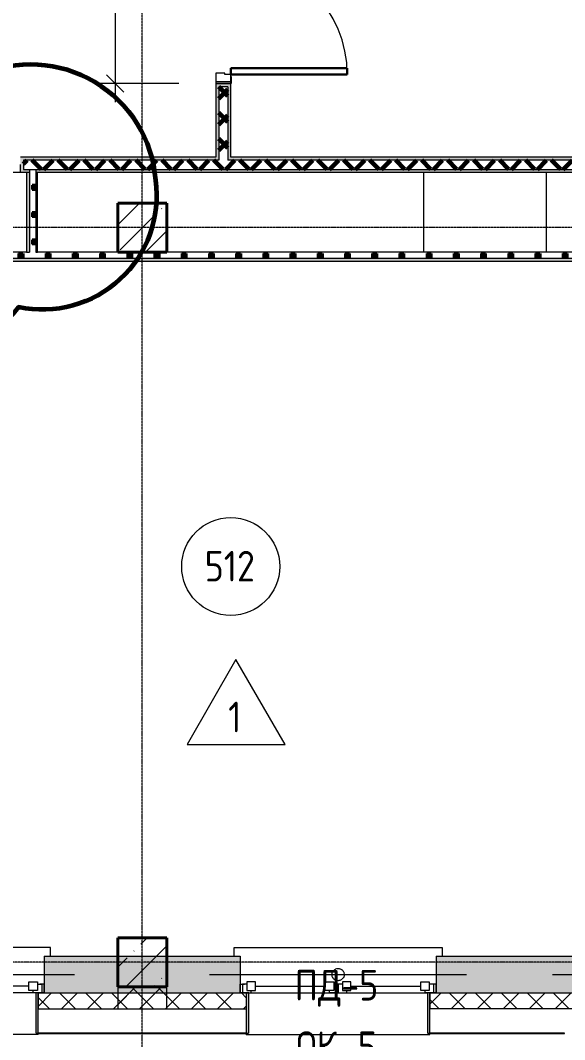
# Model space of a CAD drawing. Header units: millimetres. Extents: x -60946 to 138510, y -262288 to 24501.
# Drawn here: x 32814 to 37259, y -257940 to -249617 of the extents above; entities that cross this region are included whole.
import ezdxf

# ---------------------------------------------------------------- set-up
doc = ezdxf.new("R2010")
doc.units = ezdxf.units.MM
doc.linetypes.add('ADSK_Линия сетки', pattern=[25, 20, -2.5, 0, -2.5])
doc.linetypes.add('ADSK_Невидимые', pattern=[5, 3, -2])
for name, color, linetype, lineweight in [('2)Тип-2', 3, 'Continuous', 60), ('2)Тип-5', 1, 'Continuous', 60), ('_ Окна', 7, 'Continuous', 18), ('Двери', 7, 'Continuous', 9), ('Марки окон', 7, 'Continuous', 20), ('Марки помещений', 7, 'Continuous', 20), ('Несущие колонны', 7, 'Continuous', 18), ('Обобщенные модели', 7, 'ADSK_Невидимые', 18), ('Окна', 7, 'Continuous', 9), ('Оси', 7, 'Continuous', 9), ('Панели витража', 7, 'Continuous', 9), ('Перекрытие', 7, 'Continuous', 18), ('Размеры', 7, 'Continuous', 9), ('Стены внутренние', 7, 'Continuous', 18), ('Стены наружные', 7, 'Continuous', 18), ('Стены несущие', 7, 'Continuous', 30), ('Стены отделка', 7, 'Continuous', 30), ('Стены штриховка', 7, 'Continuous', 9)]:
    doc.layers.add(name, color=color, linetype=linetype, lineweight=lineweight)
doc.styles.add('GOST Common_2', font='', dxfattribs={"width": 0.9, "height": 250})
doc.styles.get('GOST Common_2').set_extended_font_data('GOST Common')
doc.dimstyles.new('ADSK_Основной', dxfattribs={"dimscale": 304.8, "dimtxt": 251.428749, "dimasz": 0.463911, "dimexe": 0.492126, "dimexo": 0.984252, "dimgap": 0.164042, "dimtad": 1, "dimdec": 3, "dimrnd": 0.001, "dimdsep": 46, "dimtxsty": 'GOST Common_2', "dimblk1": 'OBLIQUE', "dimblk2": 'OBLIQUE', "dimsah": 1, "dimcen": 0.09, "dimdle": 0.492126, "dimazin": 2, "dimtfac": 1, "dimtdec": 4, "dimtix": 1, "dimtmove": 0, "dimatfit": 3, "dimfxl": 1, "dimtvp": 1, "dimtolj": 1, "dimtzin": 0, "dimlwd": 20, "dimlwe": 20, "dimarcsym": 2})
pattern_1 = [(45, (9.36, -250313.7), (-224.5064, 224.5064), []), (45, (233.87, -250313.7), (-224.5064, 224.5064), [396.875, -79.375, 3.353, -76.022])]
pattern_2 = [(0, (9.36, -250313.7), (111.125, 111.125), [55.562, -166.687]), (90, (37.14, -250341.49), (-111.125, 111.125), [55.562, -166.687])]
pattern_3 = [(45, (9.36, -250313.7), (-106.066, 106.066), []), (135, (9.36, -250313.7), (-106.066, -106.066), [])]

# ---------------------------------------------------------------- blocks, each defined once
blk = doc.blocks.new('ОКНО L03 _2СТ_RS - ОК-5_1600х2000h-3556615-Маркировочный 5-й')
at = {"layer": '_ Окна'}
for p, q in [((-838.1, 149), (-838.1, 79)), ((-838.1, 149), (-833.1, 149)), ((-818.1, 149), (-748.1, 149)), ((-818.1, 79), (-818.1, 149)), ((-783.1, 59), (-783.1, 129)), ((-783.1, 129), (-713.1, 129)), ((-748.1, 149), (-748.1, 129)), ((-713.1, 129), (-713.1, 59)), ((-713.1, 94), (-143.1, 94)), ((-143.1, 129), (-143.1, 59)), ((-73.1, 129), (-143.1, 129)), ((-108.1, 149), (-108.1, 129)), ((-38.1, 149), (-108.1, 149)), ((-73.1, 59), (-73.1, 129)), ((-38.1, 79), (-38.1, 149)), ((-38.1, 149), (31.9, 149)), ((-38.1, 79), (-38.1, 149)), ((-3.1, 59), (-3.1, 129)), ((-3.1, 129), (66.9, 129)), ((31.9, 149), (31.9, 129)), ((66.9, 129), (66.9, 59)), ((66.9, 94), (636.9, 94)), ((636.9, 129), (636.9, 59)), ((706.9, 129), (636.9, 129)), ((671.9, 149), (671.9, 129)), ((741.9, 149), (671.9, 149)), ((706.9, 59), (706.9, 129)), ((741.9, 79), (741.9, 149)), ((761.9, 149), (756.9, 149)), ((761.9, 149), (761.9, 79)), ((-838.1, 79), (-803.1, 79)), ((-783.1, 79), (-818.1, 79)), ((-713.1, 59), (-783.1, 59)), ((-143.1, 59), (-73.1, 59)), ((-38.1, 79), (-73.1, 79)), ((-3.1, 79), (-38.1, 79)), ((66.9, 59), (-3.1, 59)), ((636.9, 59), (706.9, 59)), ((741.9, 79), (706.9, 79)), ((761.9, 79), (726.9, 79))]:
    blk.add_line(p, q, dxfattribs=at)
blk = doc.blocks.new('Подоконник_ - ПД-5-3556619-Маркировочный 5-й')
at = {"layer": 'Окна'}
for p, q in [((-850, -229), (-850, -300)), ((850, -300), (850, -229)), ((-850, -300), (850, -300))]:
    blk.add_line(p, q, dxfattribs=at)
blk = doc.blocks.new('Отлив_ - ОЦC-V2-Маркировочный 5-й')
at = {"layer": 'Окна'}
for p, q in [((-750, 341), (-750, 333.5)), ((-750, 341), (750, 341)), ((-750, 341), (750, 341)), ((750, 341), (750, 333.5)), ((-730, 0), (730, 0))]:
    blk.add_line(p, q, dxfattribs=at)
blk = doc.blocks.new('ОКНО L03 _2СТ_RS - ОК-5_1600х2000h-3556607-Маркировочный 5-й')
at = {"layer": '_ Окна'}
for p, q in [((-838.1, -149), (-838.1, -79)), ((-838.1, -79), (-803.1, -79)), ((-818.1, -79), (-818.1, -149)), ((-783.1, -79), (-818.1, -79)), ((-713.1, -59), (-783.1, -59)), ((-783.1, -59), (-783.1, -129)), ((-713.1, -129), (-713.1, -59)), ((-143.1, -129), (-143.1, -59)), ((-143.1, -59), (-73.1, -59)), ((-73.1, -59), (-73.1, -129)), ((-38.1, -79), (-73.1, -79)), ((-38.1, -79), (-38.1, -149)), ((-38.1, -79), (-38.1, -149)), ((-3.1, -79), (-38.1, -79)), ((66.9, -59), (-3.1, -59)), ((-3.1, -59), (-3.1, -129)), ((66.9, -129), (66.9, -59)), ((636.9, -129), (636.9, -59)), ((636.9, -59), (706.9, -59)), ((706.9, -59), (706.9, -129)), ((741.9, -79), (706.9, -79)), ((761.9, -79), (726.9, -79)), ((741.9, -79), (741.9, -149)), ((761.9, -149), (761.9, -79)), ((-838.1, -149), (-833.1, -149)), ((-818.1, -149), (-748.1, -149)), ((-783.1, -129), (-713.1, -129)), ((-748.1, -149), (-748.1, -129)), ((-713.1, -94), (-143.1, -94)), ((-73.1, -129), (-143.1, -129)), ((-108.1, -149), (-108.1, -129)), ((-38.1, -149), (-108.1, -149)), ((-38.1, -149), (31.9, -149)), ((-3.1, -129), (66.9, -129)), ((31.9, -149), (31.9, -129)), ((66.9, -94), (636.9, -94)), ((706.9, -129), (636.9, -129)), ((671.9, -149), (671.9, -129)), ((741.9, -149), (671.9, -149)), ((761.9, -149), (756.9, -149))]:
    blk.add_line(p, q, dxfattribs=at)
blk = doc.blocks.new('Подоконник_ - ПД-5-3556614-Маркировочный 5-й')
at = {"layer": 'Окна'}
for p, q in [((-850, 300), (850, 300)), ((-850, 229), (-850, 300)), ((850, 300), (850, 229))]:
    blk.add_line(p, q, dxfattribs=at)
blk = doc.blocks.new('Отлив_ - ОЦC-V3-Маркировочный 5-й')
at = {"layer": 'Окна'}
for p, q in [((-730, 0), (730, 0)), ((-750, -341), (-750, -333.5)), ((-750, -341), (750, -341)), ((-750, -341), (750, -341)), ((750, -341), (750, -333.5))]:
    blk.add_line(p, q, dxfattribs=at)
blk = doc.blocks.new('ADSK_КолоннаЖБ_Прямоугольная - 400x400 мм-1807143-Маркировочный 5-й')
at = {"layer": 'Несущие колонны', "lineweight": 40}
for p, q in [((-200, 200), (200, 200)), ((-200, -200), (-200, 200)), ((200, 200), (200, -200)), ((200, -200), (-200, -200))]:
    blk.add_line(p, q, dxfattribs=at)
blk = doc.blocks.new('Системная панель - 1_Алюминиевая панель RAL 1013-3049550-Маркировочный 5-й')
at = {"layer": 'Панели витража', "lineweight": 18}
for p, q in [((5327.5, 2.5), (4027.5, 2.5)), ((4027.5, -2.5), (4027.5, 2.5)), ((5327.5, -2.5), (5327.5, 2.5)), ((8127.5, 2.5), (7227.5, 2.5)), ((7227.5, -2.5), (7227.5, 2.5)), ((8127.5, -2.5), (8127.5, 2.5)), ((4027.5, -2.5), (5327.5, -2.5)), ((7227.5, -2.5), (8127.5, -2.5))]:
    blk.add_line(p, q, dxfattribs=at)
blk = doc.blocks.new('Системная панель - 1_Алюминиевая панель гладкая RAL 1013-V9-Маркировочный 5-й')
at = {"layer": 'Панели витража', "lineweight": 18}
for p, q in [((100, 2.5), (-100, 2.5)), ((-100, 2.5), (-100, -2.5)), ((100, -2.5), (100, 2.5)), ((-100, -2.5), (100, -2.5))]:
    blk.add_line(p, q, dxfattribs=at)
blk = doc.blocks.new('Обобщенные модели 7 - Обобщенные модели 7-1212709-Маркировочный 5-й')
at = {"layer": 'Обобщенные модели'}
h = blk.add_hatch(color=256, dxfattribs=at)
h.paths.add_polyline_path([(31470, -7574), (31470, -7244), (31450, -7244), (31450, -7574)])
h.paths.add_polyline_path([(32930, -7574), (32950, -7574), (32950, -7244), (32930, -7244)])
h = blk.add_hatch(color=256, dxfattribs=at)
h.paths.add_polyline_path([(36150, -7574), (36150, -7244), (36130, -7244), (36130, -7574)])
h.paths.add_polyline_path([(34670, -7574), (34670, -7244), (34650, -7244), (34650, -7574)])
for p, q in [((32950, -7244), (32930, -7244)), ((32930, -7244), (32930, -7574)), ((32950, -7574), (32950, -7244)), ((34670, -7244), (34650, -7244)), ((34650, -7244), (34650, -7574)), ((34670, -7574), (34670, -7244)), ((36150, -7244), (36130, -7244)), ((36130, -7244), (36130, -7574)), ((36150, -7574), (36150, -7244)), ((32930, -7574), (32950, -7574)), ((34650, -7574), (34670, -7574)), ((36130, -7574), (36150, -7574))]:
    blk.add_line(p, q, dxfattribs=at)
blk = doc.blocks.new('Дверь двупольная алюминиевая - Д-32 2100х2350  Дверной блок двупольный остекленный_ антипаника 2-3572175-Маркировочный 5-й')
at = {"layer": 'Двери', "lineweight": 30}
for p, q in [((-950, 1012.5), (-900, 1012.5)), ((-950, 62.5), (-950, 1012.5)), ((-900, 1012.5), (-900, 62.5)), ((950, 1012.5), (900, 1012.5)), ((900, 1012.5), (900, 62.5)), ((950, 62.5), (950, 1012.5)), ((-900, 62.5), (-950, 62.5)), ((900, 62.5), (950, 62.5))]:
    blk.add_line(p, q, dxfattribs=at)
at = {"layer": 'Двери'}
for p, q in [((-1025, 62.5), (-1010, 62.5)), ((-1025, -62.5), (-1025, 62.5)), ((-1020, 67.5), (-1020, 62.5)), ((-970, 67.5), (-1020, 67.5)), ((-1010, 62.5), (-950, 62.5)), ((-1010, -62.5), (-1010, 62.5)), ((-1010, 62.5), (-1010, -62.5)), ((-970, 62.5), (-970, 67.5)), ((-950, 62.5), (-950, 12.5)), ((-950, 12.5), (-940, 12.5)), ((-940, 12.5), (-940, -62.5)), ((950, 12.5), (940, 12.5)), ((940, 12.5), (940, -62.5)), ((1010, 62.5), (950, 62.5)), ((950, 62.5), (950, 12.5)), ((1020, 67.5), (970, 67.5)), ((970, 67.5), (970, 62.5)), ((1010, -62.5), (1010, 62.5)), ((1025, 62.5), (1010, 62.5)), ((1010, 62.5), (1010, -62.5)), ((1020, 62.5), (1020, 67.5)), ((1025, -62.5), (1025, 62.5)), ((-1010, -62.5), (-1025, -62.5)), ((-940, -62.5), (-1010, -62.5)), ((940, -62.5), (1010, -62.5)), ((1010, -62.5), (1025, -62.5))]:
    blk.add_line(p, q, dxfattribs=at)
for centre, start, end in [((-950, 62.5), 360, 90), ((950, 62.5), 90, 180)]:
    blk.add_arc(centre, 950, start, end, dxfattribs=at)
blk = doc.blocks.new('BS_Перемычка металлическая - BS_Перемычка металлическая-3881251-Маркировочный 5-й')
at = {"layer": 'Обобщенные модели', "linetype": 'ADSK_Невидимые', "lineweight": 18}
blk.add_line((-1050, 0), (1050, 0), dxfattribs=at)
blk.add_circle((0, 0), 50, dxfattribs=at)
blk = doc.blocks.new('ADSK_Марка_Помещение_ОдноЗначение - Номер-159740-Маркировочный 5-й')
at = {"layer": 'Марки помещений'}
blk.add_circle((0, 0), 4, dxfattribs=at)
blk = doc.blocks.new('ADSK_Марка_Помещение_ТипПола_ГОСТ21-501-2011 - Отделка пола-1456712-Маркировочный 5-й')
at = {"layer": 'Марки помещений'}
for p, q in [((0, 6.934), (-3.965, 0)), ((4.041, 0), (0, 6.934)), ((-3.965, 0), (4.041, 0))]:
    blk.add_line(p, q, dxfattribs=at)
blk = doc.blocks.new('_Oblique')
at = {"color": 0, "linetype": 'ByBlock', "lineweight": -2}
blk.add_line((-0.5, -0.5), (0.5, 0.5), dxfattribs=at)
blk = doc.blocks.new('*D6840')
at = {"layer": 'Defpoints', "color": 0, "transparency": 16777216}
for p in [(34409.4, -248083.7), (33589, -250133.7), (34409.4, -250133.7)]:
    blk.add_point(p, dxfattribs=at)
at = {"layer": 'Размеры', "color": 0, "lineweight": 20, "transparency": 16777216}
for p, q in [((33589, -247933.7), (33589, -250283.7)), ((34109.4, -248083.7), (33439, -248083.7)), ((34109.4, -250133.7), (33439, -250133.7))]:
    blk.add_line(p, q, dxfattribs=at)
at = {"layer": 'Размеры', "color": 0, "lineweight": 20, "transparency": 16777216, "xscale": 141.4, "yscale": 141.4, "zscale": 141.4}
for p, rotation in [((33589, -248083.7), 90), ((33589, -250133.7), 270)]:
    blk.add_blockref('_Oblique', p, dxfattribs=dict(at, rotation=rotation))
at = {"layer": 'Размеры', "color": 0, "lineweight": 9, "transparency": 16777216, "insert": (33414, -249108.7), "char_height": 250, "width": 756.843, "attachment_point": 5, "rotation": 90, "style": 'GOST Common_2'}
blk.add_mtext('\\A1;2050', dxfattribs=at)

msp = doc.modelspace()

# ---------------------------------------------------------------- hatches: boundary and pattern name
at = {"layer": '2)Тип-2'}
h = msp.add_hatch(color=256, dxfattribs=at)
h.paths.add_polyline_path([(34434.3615, -250733.7359), (34434.3615, -250158.7359), (34534.3615, -250158.7359), (34534.3615, -250133.7359), (34409.3615, -250133.7359), (34409.3615, -250733.7359)])
h.paths.add_polyline_path([(34409.3615, -248083.7359), (34534.3615, -248083.7359), (34534.3615, -248058.7359), (34434.3615, -248058.7359), (34434.3615, -247483.7359), (34409.3615, -247483.7359)])
h = msp.add_hatch(dxfattribs=at)
h.set_pattern_fill('FP_4', color=256, style=0, pattern_type=2)
h.set_pattern_definition(pattern_3)
h.paths.add_polyline_path([(34434.3615, -250758.7359), (34509.3615, -250758.7359), (34509.3615, -250158.7359), (34434.3615, -250158.7359), (34434.3615, -250733.7359)])
h.paths.add_polyline_path([(34434.3615, -248058.7359), (34509.3615, -248058.7359), (34509.3615, -247458.7359), (34434.3615, -247458.7359), (34434.3615, -247483.7359)])
h = msp.add_hatch(color=256, dxfattribs=at)
h.paths.add_polyline_path([(34534.3615, -250733.7359), (34534.3615, -250158.7359), (34509.3615, -250158.7359), (34509.3615, -250733.7359)])
h.paths.add_polyline_path([(34509.3615, -248058.7359), (34534.3615, -248058.7359), (34534.3615, -247483.7359), (34509.3615, -247483.7359)])
h = msp.add_hatch(color=256, dxfattribs=at)
h.paths.add_polyline_path([(20959.3615, -250758.7359), (22659.3615, -250758.7359), (22659.3615, -250733.7359), (20959.3615, -250733.7359)])
h.paths.add_polyline_path([(16009.3615, -250758.7359), (19859.3615, -250758.7359), (19859.3615, -250733.7359), (16009.3615, -250733.7359)])
h.paths.add_polyline_path([(30989.3615, -250758.7359), (30989.3615, -250733.7359), (30849.3615, -250733.7359), (30849.3615, -250758.7359)])
h.paths.add_polyline_path([(27459.3615, -250758.7359), (29409.3615, -250758.7359), (29409.3615, -250733.7359), (27459.3615, -250733.7359)])
h.paths.add_polyline_path([(25362.8402, -250758.7359), (25959.3615, -250758.7359), (25959.3615, -250733.7359), (23759.3615, -250733.7359), (23759.3615, -250758.7359), (23918.9267, -250758.7359)])
h.paths.add_polyline_path([(30199.3615, -250758.7359), (30199.3615, -250733.7359), (30059.3615, -250733.7359), (30059.3615, -250758.7359)])
h.paths.add_polyline_path([(32839.3615, -250758.7359), (34434.3615, -250758.7359), (34434.3615, -250733.7359), (32839.3615, -250733.7359)])
h.paths.add_polyline_path([(36914.1487, -250758.7359), (40134.3615, -250758.7359), (40134.3615, -250733.7359), (34509.3615, -250733.7359), (34509.3615, -250758.7359)])
h = msp.add_hatch(color=256, dxfattribs=at)
h.paths.add_polyline_path([(32889.3615, -250858.7359), (32889.3615, -250833.7359), (32839.3615, -250833.7359), (32839.3615, -250733.7359), (32814.3615, -250733.7359), (32814.3615, -250858.7359), (32864.3615, -250858.7359)])
h.paths.add_polyline_path([(25814.3615, -250858.7359), (25984.3615, -250858.7359), (25984.3615, -250733.7359), (25959.3615, -250733.7359), (25959.3615, -250833.7359), (25789.3615, -250833.7359), (25789.3615, -250858.7359)])
h.paths.add_polyline_path([(27434.3615, -250858.7359), (29309.3615, -250858.7359), (29309.3615, -250833.7359), (27459.3615, -250833.7359), (27459.3615, -250733.7359), (27434.3615, -250733.7359), (27434.3615, -250853.7359)])
h.paths.add_polyline_path([(25362.8402, -250858.7359), (25739.3615, -250858.7359), (25739.3615, -250833.7359), (23909.3615, -250833.7359), (23909.3615, -250858.7359), (23918.9267, -250858.7359)])
h.paths.add_polyline_path([(29434.3615, -250858.7359), (29434.3615, -250733.7359), (29409.3615, -250733.7359), (29409.3615, -250833.7359), (29359.3615, -250833.7359), (29359.3615, -250858.7359), (29384.3615, -250858.7359)])
h.paths.add_polyline_path([(23859.3615, -250858.7359), (23859.3615, -250833.7359), (23759.3615, -250833.7359), (23759.3615, -250733.7359), (23734.3615, -250733.7359), (23734.3615, -250858.7359), (23834.3615, -250858.7359)])
h.paths.add_polyline_path([(32954.3615, -250858.7359), (38659.3615, -250858.7359), (38659.3615, -250833.7359), (32939.3615, -250833.7359), (32939.3615, -250858.7359)])
h.paths.add_polyline_path([(16009.3615, -250858.7359), (19709.3615, -250858.7359), (19709.3615, -250833.7359), (16009.3615, -250833.7359), (16009.3615, -250853.7359)])
h.paths.add_polyline_path([(22584.3615, -250858.7359), (22684.3615, -250858.7359), (22684.3615, -250733.7359), (22659.3615, -250733.7359), (22659.3615, -250833.7359), (22559.3615, -250833.7359), (22559.3615, -250858.7359)])
h.paths.add_polyline_path([(21059.3615, -250858.7359), (21059.3615, -250833.7359), (20959.3615, -250833.7359), (20959.3615, -250733.7359), (20934.3615, -250733.7359), (20934.3615, -250858.7359), (21034.3615, -250858.7359)])
h.paths.add_polyline_path([(30034.3615, -250858.7359), (30109.3615, -250858.7359), (30109.3615, -250833.7359), (30059.3615, -250833.7359), (30059.3615, -250733.7359), (30034.3615, -250733.7359), (30034.3615, -250773.7359)])
h.paths.add_polyline_path([(30224.3615, -250858.7359), (30224.3615, -250733.7359), (30199.3615, -250733.7359), (30199.3615, -250833.7359), (30159.3615, -250833.7359), (30159.3615, -250858.7359), (30174.3615, -250858.7359)])
h.paths.add_polyline_path([(19884.3615, -250858.7359), (19884.3615, -250733.7359), (19859.3615, -250733.7359), (19859.3615, -250833.7359), (19759.3615, -250833.7359), (19759.3615, -250858.7359), (19784.3615, -250858.7359)])
h.paths.add_polyline_path([(30964.3615, -250858.7359), (31014.3615, -250858.7359), (31014.3615, -250733.7359), (30989.3615, -250733.7359), (30989.3615, -250833.7359), (30949.3615, -250833.7359), (30949.3615, -250858.7359)])
h.paths.add_polyline_path([(22475.0131, -250858.7359), (22509.3615, -250858.7359), (22509.3615, -250833.7359), (21109.3615, -250833.7359), (21109.3615, -250858.7359)])
h.paths.add_polyline_path([(30899.3615, -250858.7359), (30899.3615, -250833.7359), (30849.3615, -250833.7359), (30849.3615, -250733.7359), (30824.3615, -250733.7359), (30824.3615, -250858.7359), (30874.3615, -250858.7359)])
h.paths.add_polyline_path([(40009.3615, -250858.7359), (40034.3615, -250858.7359), (40034.3615, -250833.7359), (38709.3615, -250833.7359), (38709.3615, -250858.7359), (39801.9758, -250858.7359)])
h = msp.add_hatch(dxfattribs=at)
h.set_pattern_fill('FP_4', color=256, style=0, pattern_type=2)
h.set_pattern_definition(pattern_3)
h.paths.add_polyline_path([(16009.3615, -250833.7359), (19859.3615, -250833.7359), (19859.3615, -250758.7359), (16009.3615, -250758.7359)])
h.paths.add_polyline_path([(39801.9758, -250833.7359), (40109.3615, -250833.7359), (40109.3615, -250758.7359), (32839.3615, -250758.7359), (32839.3615, -250833.7359), (38709.3615, -250833.7359)])
h.paths.add_polyline_path([(20959.3615, -250833.7359), (22659.3615, -250833.7359), (22659.3615, -250758.7359), (20959.3615, -250758.7359)])
h.paths.add_polyline_path([(30949.3615, -250833.7359), (30989.3615, -250833.7359), (30989.3615, -250758.7359), (30849.3615, -250758.7359), (30849.3615, -250833.7359), (30899.3615, -250833.7359)])
h.paths.add_polyline_path([(30159.3615, -250833.7359), (30199.3615, -250833.7359), (30199.3615, -250758.7359), (30059.3615, -250758.7359), (30059.3615, -250833.7359), (30109.3615, -250833.7359)])
h.paths.add_polyline_path([(29359.3615, -250833.7359), (29409.3615, -250833.7359), (29409.3615, -250758.7359), (27459.3615, -250758.7359), (27459.3615, -250833.7359), (29309.3615, -250833.7359)])
h.paths.add_polyline_path([(23909.3615, -250833.7359), (25959.3615, -250833.7359), (25959.3615, -250758.7359), (23759.3615, -250758.7359), (23759.3615, -250833.7359), (23859.3615, -250833.7359)])
at = {"layer": '2)Тип-5', "true_color": 0xd50000}
h = msp.add_hatch(dxfattribs=at)
h.set_pattern_fill('FP_8', color=12, style=0, pattern_type=2)
h.set_pattern_definition(pattern_2)
h.paths.add_polyline_path([(32939.3615, -251508.7359), (32939.3615, -250833.7359), (32889.3615, -250833.7359), (32889.3615, -251508.7359)])
for points in [[(32889.3615, -251508.7359), (32889.3615, -250858.7359), (32864.3615, -250858.7359), (32864.3615, -251508.7359)], [(32939.3615, -251508.7359), (32954.3615, -251508.7359), (32954.3615, -250858.7359), (32939.3615, -250858.7359)], [(29209.3615, -251583.7359), (40009.3615, -251583.7359), (40009.3615, -251558.7359), (29209.3615, -251558.7359)]]:
    msp.add_hatch(color=12, dxfattribs=at).paths.add_polyline_path(points)
h = msp.add_hatch(dxfattribs=at)
h.set_pattern_fill('FP_8', color=12, style=0, pattern_type=2)
h.set_pattern_definition(pattern_2)
h.paths.add_polyline_path([(29209.3615, -251558.7359), (40034.3615, -251558.7359), (40034.3615, -251508.7359), (29209.3615, -251508.7359)])
at = {"layer": 'Несущие колонны', "lineweight": 9}
h = msp.add_hatch(dxfattribs=at)
h.set_pattern_fill('FP_1', color=256, style=0, pattern_type=2)
h.set_pattern_definition(pattern_1)
h.paths.add_polyline_path([(33609.3615, -251508.7359), (34009.3615, -251508.7359), (34009.3615, -251108.7359), (33609.3615, -251108.7359)])
h = msp.add_hatch(dxfattribs=at)
h.set_pattern_fill('FP_1', color=256, style=0, pattern_type=2)
h.set_pattern_definition(pattern_1)
h.paths.add_polyline_path([(33609.3615, -257508.7359), (34009.3615, -257508.7359), (34009.3615, -257108.7359), (33609.3615, -257108.7359)])
at = {"layer": 'Стены внутренние', "lineweight": 9}
h = msp.add_hatch(dxfattribs=at)
h.set_pattern_fill('FP_2', color=256, style=0, pattern_type=2)
h.set_pattern_definition([(45, (9.36, -250313.7), (84.18955, 308.69595), [396.875, -79.375, 3.353, -76.022])])
h.paths.add_polyline_path([(59259.3615, -257558.7359), (59259.3615, -257557.7359), (59209.3615, -257557.7359), (59209.3615, -257258.7359), (58009.3615, -257258.7359), (58009.3615, -257557.7359), (57959.3615, -257558.7359)])
h.paths.add_polyline_path([(56459.3615, -257558.7359), (56459.3615, -257557.7359), (56409.3615, -257557.7359), (56409.3615, -257258.7359), (54809.3615, -257258.7359), (54809.3615, -257557.7359), (55685.0249, -257558.7359)])
h.paths.add_polyline_path([(60759.3615, -257558.7359), (61559.3615, -257558.7359), (61559.3615, -257508.7359), (61409.3615, -257508.7359), (61409.3615, -257258.7359), (60809.3615, -257258.7359), (60809.3615, -257557.7359), (60759.3615, -257557.7359)])
h.paths.add_polyline_path([(48465.4571, -257558.7359), (50409.3615, -257557.7359), (50409.3615, -257258.7359), (48509.3615, -257258.7359), (48509.3615, -257557.7359), (48459.3615, -257558.7359)])
h.paths.add_polyline_path([(51959.3615, -257558.7359), (53209.3615, -257557.7359), (53209.3615, -257258.7359), (52009.3615, -257258.7359), (52009.3615, -257557.7359), (51959.3615, -257557.7359)])
h.paths.add_polyline_path([(46959.3615, -257558.7359), (46959.3615, -257557.7359), (46909.3615, -257557.7359), (46909.3615, -257258.7359), (45009.3615, -257258.7359), (45009.3615, -257557.7359), (45577.63, -257558.7359)])
h.paths.add_polyline_path([(43459.3615, -257558.7359), (43459.3615, -257557.7359), (43409.3615, -257557.7359), (43409.3615, -257258.7359), (42209.3615, -257258.7359), (42209.3615, -257557.7359), (42689.8029, -257558.7359)])
h.paths.add_polyline_path([(36159.3615, -257558.7359), (37409.3615, -257557.7359), (37409.3615, -257258.7359), (36209.3615, -257258.7359), (36209.3615, -257557.7359), (36159.3615, -257557.7359)])
h.paths.add_polyline_path([(38959.3615, -257558.7359), (40609.3615, -257557.7359), (40609.3615, -257258.7359), (39009.3615, -257258.7359), (39009.3615, -257557.7359), (38959.3615, -257557.7359)])
h.paths.add_polyline_path([(34026.3216, -257558.7359), (34609.3615, -257557.7359), (34609.3615, -257258.7359), (33009.3615, -257258.7359), (33009.3615, -257557.7359), (32959.3615, -257558.7359)])
h.paths.add_polyline_path([(24734.3615, -257558.7359), (25409.3615, -257557.7359), (25409.3615, -257258.7359), (24734.3615, -257258.7359), (24734.3615, -257557.7359)])
h.paths.add_polyline_path([(31459.3615, -257558.7359), (31459.3615, -257557.7359), (31409.3615, -257557.7359), (31409.3615, -257258.7359), (30209.3615, -257258.7359), (30209.3615, -257557.7359), (31138.4945, -257558.7359)])
h.paths.add_polyline_path([(28659.3615, -257558.7359), (28659.3615, -257557.7359), (28609.3615, -257557.7359), (28609.3615, -257258.7359), (27009.3615, -257258.7359), (27009.3615, -257557.7359), (28250.6673, -257558.7359)])
h.paths.add_polyline_path([(-2990.6385, -257558.7359), (-721.5569, -257558.7359), (-721.5569, -257258.7359), (-2990.6385, -257258.7359), (-2990.6385, -257508.7359)])
at = {"layer": 'Стены наружные', "lineweight": 9}
h = msp.add_hatch(dxfattribs=at)
h.set_pattern_fill('FP_4', color=256, style=0, pattern_type=2)
h.set_pattern_definition(pattern_3)
h.paths.add_polyline_path([(60759.3615, -257688.7359), (61809.3615, -257688.7359), (61809.3615, -257558.7359), (60759.3615, -257558.7359)])
h.paths.add_polyline_path([(59259.3615, -257688.7359), (59259.3615, -257558.7359), (57959.3615, -257558.7359), (57959.3615, -257688.7359)])
h.paths.add_polyline_path([(40659.3615, -257688.7359), (40659.3615, -257558.7359), (38959.3615, -257558.7359), (38959.3615, -257688.7359), (39801.9758, -257688.7359)])
h.paths.add_polyline_path([(37459.3615, -257688.7359), (37459.3615, -257558.7359), (36159.3615, -257558.7359), (36159.3615, -257688.7359), (36914.1487, -257688.7359)])
h.paths.add_polyline_path([(42159.3615, -257688.7359), (43459.3615, -257688.7359), (43459.3615, -257558.7359), (42159.3615, -257558.7359)])
h.paths.add_polyline_path([(48465.4571, -257688.7359), (50459.3615, -257688.7359), (50459.3615, -257558.7359), (48459.3615, -257558.7359), (48459.3615, -257688.7359)])
h.paths.add_polyline_path([(55685.0249, -257688.7359), (56459.3615, -257688.7359), (56459.3615, -257558.7359), (54759.3615, -257558.7359), (54759.3615, -257688.7359)])
h.paths.add_polyline_path([(44959.3615, -257688.7359), (46959.3615, -257688.7359), (46959.3615, -257558.7359), (44959.3615, -257558.7359)])
h.paths.add_polyline_path([(52797.1978, -257688.7359), (53259.3615, -257688.7359), (53259.3615, -257558.7359), (51959.3615, -257558.7359), (51959.3615, -257688.7359)])
h.paths.add_polyline_path([(28659.3615, -257688.7359), (28659.3615, -257558.7359), (26959.3615, -257558.7359), (26959.3615, -257688.7359), (28250.6673, -257688.7359)])
h.paths.add_polyline_path([(30159.3615, -257688.7359), (31459.3615, -257688.7359), (31459.3615, -257558.7359), (30159.3615, -257558.7359)])
h.paths.add_polyline_path([(32959.3615, -257688.7359), (34659.3615, -257688.7359), (34659.3615, -257558.7359), (32959.3615, -257558.7359)])
h.paths.add_polyline_path([(25362.8402, -257688.7359), (25459.3615, -257688.7359), (25459.3615, -257558.7359), (24734.3615, -257558.7359), (24734.3615, -257688.7359)])
h.paths.add_polyline_path([(-2990.6385, -257688.7359), (-721.5569, -257688.7359), (-721.5569, -257558.7359), (-2990.6385, -257558.7359)])
h = msp.add_hatch(dxfattribs=at)
h.set_pattern_fill('FP_4', color=256, style=0, pattern_type=2)
h.set_pattern_definition(pattern_3)
h.paths.add_polyline_path([(33609.3615, -257688.7359), (34009.3615, -257688.7359), (34009.3615, -257508.7359), (33609.3615, -257508.7359)])

# ---------------------------------------------------------------- linework, layer by layer
at = {"layer": '2)Тип-5', "color": 1}
msp.add_lwpolyline([(29502.4415, -251530.8725, -0.52056705), (30817.7953, -250043.7056, -0.52056705), (32479.1007, -250064.2195, -0.52056705), (33917.0179, -250923.2654, -0.52056705), (32799.9178, -251958.6386, -0.52056705), (30939.172, -251876.9905, -0.52056705)], format="xyb", close=True, dxfattribs=at)
at = {"layer": 'Несущие колонны', "lineweight": 9}
for p, q in [((34009.3615, -251108.7359), (33609.3615, -251108.7359)), ((33609.3615, -251108.7359), (33609.3615, -251508.7359)), ((34009.3615, -251508.7359), (34009.3615, -251108.7359)), ((33609.3615, -251508.7359), (34009.3615, -251508.7359)), ((34009.3615, -257108.7359), (33609.3615, -257108.7359)), ((33609.3615, -257108.7359), (33609.3615, -257508.7359)), ((34009.3615, -257508.7359), (34009.3615, -257108.7359)), ((33609.3615, -257508.7359), (34009.3615, -257508.7359))]:
    msp.add_line(p, q, dxfattribs=at)
at = {"layer": 'Оси', "color": 253, "linetype": 'ADSK_Линия сетки', "lineweight": 5, "true_color": 0xaaaaaa}
for p, q in [((33809.3615, -261287.5872), (33809.3615, -240286.2598)), ((62528.5982, -251308.7359), (-25230.7352, -251308.7359)), ((62528.5982, -257308.7359), (-25230.7352, -257308.7359))]:
    msp.add_line(p, q, dxfattribs=at)
at = {"layer": 'Перекрытие'}
for p, q in [((36109.3615, -251508.7359), (36109.3615, -250858.7359)), ((37109.3615, -250858.7359), (37109.3615, -251508.7359))]:
    msp.add_line(p, q, dxfattribs=at)
at = {"layer": 'Стены внутренние', "lineweight": 5}
msp.add_line((32814.3615, -250858.7359), (31014.3615, -250858.7359), dxfattribs=at)
at = {"layer": 'Стены несущие', "lineweight": 9}
for p, q in [((34409.3615, -250133.7359), (34409.3615, -250733.7359)), ((34534.3615, -250733.7359), (34534.3615, -250133.7359)), ((34409.3615, -250733.7359), (32814.3615, -250733.7359)), ((40134.3615, -250733.7359), (34534.3615, -250733.7359)), ((32814.3615, -250858.7359), (32814.3615, -250793.7359)), ((32864.3615, -250858.7359), (32814.3615, -250858.7359)), ((38634.3615, -250858.7359), (32954.3615, -250858.7359)), ((32954.3615, -251508.7359), (32954.3615, -250858.7359)), ((32864.3615, -251508.7359), (30964.3615, -251508.7359)), ((38634.3615, -251508.7359), (32954.3615, -251508.7359)), ((33009.3615, -257258.7359), (34609.3615, -257258.7359)), ((33009.3615, -257258.7359), (33009.3615, -257557.7359)), ((34609.3615, -257258.7359), (34609.3615, -257557.7359)), ((36209.3615, -257258.7359), (37409.3615, -257258.7359)), ((36209.3615, -257258.7359), (36209.3615, -257557.7359)), ((33009.3615, -257557.7359), (32959.3615, -257557.7359)), ((32959.3615, -257558.7359), (32959.3615, -257557.7359)), ((34659.3615, -257557.7359), (34609.3615, -257557.7359)), ((34659.3615, -257558.7359), (34659.3615, -257557.7359)), ((36209.3615, -257557.7359), (36159.3615, -257557.7359)), ((36159.3615, -257558.7359), (36159.3615, -257557.7359))]:
    msp.add_line(p, q, dxfattribs=at)
at = {"layer": 'Стены отделка', "lineweight": 9}
for p, q in [((32864.3615, -250858.7359), (32864.3615, -251508.7359)), ((27534.3615, -251583.7359), (40009.3615, -251583.7359)), ((32959.3615, -257558.7359), (32959.3615, -257688.7359)), ((34009.3615, -257508.7359), (33609.3615, -257508.7359)), ((33609.3615, -257508.7359), (33609.3615, -257688.7359)), ((34009.3615, -257688.7359), (34009.3615, -257508.7359)), ((34659.3615, -257558.7359), (34659.3615, -257688.7359)), ((36159.3615, -257558.7359), (36159.3615, -257688.7359)), ((32959.3615, -257688.7359), (34659.3615, -257688.7359)), ((37459.3615, -257688.7359), (36159.3615, -257688.7359))]:
    msp.add_line(p, q, dxfattribs=at)
at = {"layer": 'Стены штриховка', "lineweight": 9}
for p, q in [((34434.3615, -250158.7359), (34434.3615, -250758.7359)), ((34509.3615, -250158.7359), (34434.3615, -250158.7359)), ((34509.3615, -250158.7359), (34509.3615, -250758.7359)), ((34434.3615, -250758.7359), (32839.3615, -250758.7359)), ((32839.3615, -250758.7359), (32839.3615, -250833.7359)), ((40109.3615, -250758.7359), (34509.3615, -250758.7359)), ((32839.3615, -250833.7359), (40034.3615, -250833.7359)), ((32889.3615, -250833.7359), (32889.3615, -251508.7359)), ((32939.3615, -250833.7359), (32939.3615, -251508.7359)), ((32889.3615, -250858.7359), (32864.3615, -250858.7359)), ((32954.3615, -250858.7359), (32939.3615, -250858.7359)), ((32864.3615, -251508.7359), (32889.3615, -251508.7359)), ((32939.3615, -251508.7359), (32954.3615, -251508.7359)), ((27559.3615, -251558.7359), (40034.3615, -251558.7359)), ((32959.3615, -257558.7359), (34659.3615, -257558.7359)), ((36159.3615, -257558.7359), (37459.3615, -257558.7359))]:
    msp.add_line(p, q, dxfattribs=at)

# ---------------------------------------------------------------- block references
at = {"layer": 'Двери', "rotation": 269.9999999999999}
msp.add_blockref('Дверь двупольная алюминиевая - Д-32 2100х2350  Дверной блок двупольный остекленный_ антипаника 2-3572175-Маркировочный 5-й', (34471.8615, -249108.7359), dxfattribs=at)
at = {"layer": 'Марки помещений', "xscale": 99.99999999999993, "yscale": 99.99999999999993, "zscale": 99.99999999999993}
for name, p in [('ADSK_Марка_Помещение_ОдноЗначение - Номер-159740-Маркировочный 5-й', (34532.0886, -254076.8352)), ('ADSK_Марка_Помещение_ТипПола_ГОСТ21-501-2011 - Отделка пола-1456712-Маркировочный 5-й', (34573.5833, -255530.5779))]:
    msp.add_blockref(name, p, dxfattribs=at)
at = {"layer": 'Несущие колонны', "lineweight": 40, "rotation": 89.9999999999999}
for p in [(33809.3615, -251308.7359), (33809.3615, -257308.7359)]:
    msp.add_blockref('ADSK_КолоннаЖБ_Прямоугольная - 400x400 мм-1807143-Маркировочный 5-й', p, dxfattribs=at)
at = {"layer": 'Обобщенные модели', "linetype": 'ADSK_Невидимые', "lineweight": 18}
for p in [(32209.3615, -257408.7359), (35409.3615, -257408.7359), (38209.3615, -257408.7359)]:
    msp.add_blockref('BS_Перемычка металлическая - BS_Перемычка металлическая-3881251-Маркировочный 5-й', p, dxfattribs=at)
at = {"layer": 'Обобщенные модели'}
msp.add_blockref('Обобщенные модели 7 - Обобщенные модели 7-1212709-Маркировочный 5-й', (9.3615, -250313.7049), dxfattribs=at)
at = {"layer": 'Окна', "color": 7, "true_color": 0xffffff, "rotation": 180}
msp.add_blockref('Подоконник_ - ПД-5-3556619-Маркировочный 5-й', (32209.3615, -257487.7359), dxfattribs=at)
at = {"layer": 'Окна', "color": 7, "true_color": 0xffffff}
msp.add_blockref('Подоконник_ - ПД-5-3556614-Маркировочный 5-й', (35409.3615, -257487.7359), dxfattribs=at)
at = {"layer": 'Окна', "rotation": 180}
for name, p in [('ОКНО L03 _2СТ_RS - ОК-5_1600х2000h-3556615-Маркировочный 5-й', (32171.2615, -257408.7359)), ('Отлив_ - ОЦC-V2-Маркировочный 5-й', (32209.3615, -257557.7359))]:
    msp.add_blockref(name, p, dxfattribs=at)
at = {"layer": 'Окна'}
for name, p in [('ОКНО L03 _2СТ_RS - ОК-5_1600х2000h-3556607-Маркировочный 5-й', (35447.4615, -257408.7359)), ('Отлив_ - ОЦC-V3-Маркировочный 5-й', (35409.3615, -257557.7359))]:
    msp.add_blockref(name, p, dxfattribs=at)
at = {"layer": 'Панели витража', "lineweight": 18}
msp.add_blockref('Системная панель - 1_Алюминиевая панель RAL 1013-3049550-Маркировочный 5-й', (29131.8615, -257888.7359), dxfattribs=at)
at = {"layer": 'Панели витража'}
for p in [(33059.3615, -257888.7359), (34559.3615, -257888.7359), (36259.3615, -257888.7359)]:
    msp.add_blockref('Системная панель - 1_Алюминиевая панель гладкая RAL 1013-V9-Маркировочный 5-й', p, dxfattribs=at)

# ---------------------------------------------------------------- texts
at = {"layer": 'Марки окон', "lineweight": 5, "char_height": 250, "attachment_point": 1, "style": 'GOST Common_2'}
for s, insert, width in [('ПД', (35054.7541, -257370.7228), 461.772), ('-5', (35435.7541, -257370.7228), 389.620125), ('ОК', (35066.4541, -257872.2172), 432.91125), ('-5', (35423.6416, -257872.2172), 389.620125)]:
    msp.add_mtext(s, dxfattribs=dict(at, insert=insert, width=width))
at = {"layer": 'Марки помещений', "lineweight": 9, "char_height": 250, "attachment_point": 1, "style": 'GOST Common_2'}
for s, insert, width in [('512', (34319.6813, -253949.1102), 526.708687), ('\\fGOST Common|b0|i0|c204|p34|;\\W.9;1', (34511.6509, -255180.5687), 137.088562)]:
    msp.add_mtext(s, dxfattribs=dict(at, insert=insert, width=width))

# ---------------------------------------------------------------- dimensions: what is measured, and where the dimension line sits
at = {"layer": 'Размеры', "lineweight": 9}
dim = msp.add_linear_dim(base=(33589.0027, -250133.7359), p1=(34409.3615, -248083.7359), p2=(34409.3615, -250133.7359), angle=90, dimstyle='ADSK_Основной', override={"dimpost": '<>', "dimfxl": 2050}, dxfattribs=at)
dim.commit()
dim.dimension.update_dxf_attribs({"geometry": '*D6840', "text_midpoint": (33414.0027, -249108.7359)})

doc.saveas('drawing.dxf')
